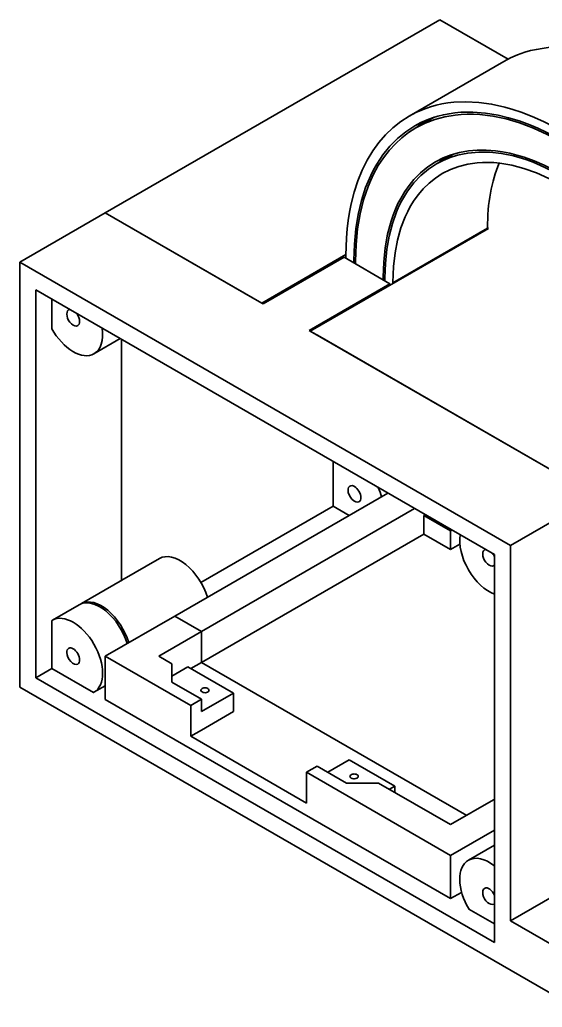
# Model space of a CAD drawing. Extents: x 146 to 1134, y 78 to 926.
# Drawn here: x 754.6 to 823.7, y 795.4 to 926.1 of the extents above; entities that cross this region are included whole.
import ezdxf

# ---------------------------------------------------------------- set-up
doc = ezdxf.new("R2010")
doc.units = 0

msp = doc.modelspace()

# ---------------------------------------------------------------- linework, layer by layer
at = {"color": 7, "lineweight": 35}
for p, q in [((810.19, 926.09), (765.93, 900.53)), ((765.93, 900.53), (786.61, 888.59)), ((765.93, 900.53), (785.38, 889.3)), ((816.59, 898.47), (793.04, 884.88)), ((754.61, 894), (819.52, 856.52)), ((754.61, 894), (754.61, 837.78)), ((756.73, 890.33), (817.4, 855.3)), ((756.73, 890.33), (756.73, 839.01)), ((793.04, 884.88), (830.84, 863.06)), ((768.05, 883.79), (768.05, 853.29)), ((768.05, 883.79), (768.05, 853.29)), ((794.28, 884.16), (830.84, 863.06)), ((803.3, 863.44), (775.12, 847.17)), ((778.58, 851.62), (796.05, 861.7)), ((806.83, 861.4), (778.65, 845.13)), ((808.07, 858.03), (778.65, 841.05)), ((819.52, 806.84), (819.52, 856.52)), ((817.4, 803.98), (817.4, 855.3)), ((813.73, 820.8), (778.65, 841.05)), ((813.73, 820.8), (778.65, 841.05)), ((817.4, 803.98), (756.73, 839.01)), ((828.01, 795.4), (754.61, 837.78)), ((811.6, 809.78), (765.93, 836.15)), ((792.53, 826.5), (811.6, 815.49))]:
    msp.add_line(p, q, dxfattribs=at)
at = {"color": 7, "lineweight": 35, "ltscale": 0.260345}
msp.add_line((810.19, 926.09), (819.21, 920.88), dxfattribs=at)
at = {"color": 7, "lineweight": 35, "ltscale": 0.3613}
msp.add_line((806.11, 913.34), (818.63, 920.56), dxfattribs=at)
at = {"color": 7, "lineweight": 35, "ltscale": 0.069832}
msp.add_line((809.43, 913.18), (807.01, 911.78), dxfattribs=at)
at = {"color": 7, "lineweight": 35, "ltscale": 0.06468}
msp.add_line((809.75, 907.03), (812, 908.32), dxfattribs=at)
at = {"color": 7, "lineweight": 35, "ltscale": 0.326599}
for p, q in [((765.93, 900.53), (754.61, 894)), ((830.84, 863.06), (819.52, 856.52))]:
    msp.add_line(p, q, dxfattribs=at)
at = {"color": 7, "lineweight": 13, "ltscale": 0.3613}
msp.add_line((803.97, 891.31), (816.48, 898.53), dxfattribs=at)
at = {"color": 7, "lineweight": 35, "ltscale": 0.003061}
msp.add_line((816.48, 898.53), (816.48, 898.41), dxfattribs=at)
at = {"color": 7, "lineweight": 35, "ltscale": 0.003063}
msp.add_line((816.48, 898.53), (816.59, 898.47), dxfattribs=at)
at = {"color": 7, "lineweight": 35, "ltscale": 0.3215}
msp.add_line((786.61, 888.59), (797.75, 895.02), dxfattribs=at)
at = {"color": 7, "lineweight": 35, "ltscale": 0.309248}
msp.add_line((797.5, 894.67), (786.79, 888.49), dxfattribs=at)
at = {"color": 7, "lineweight": 35, "ltscale": 0.175378}
msp.add_line((797.5, 894.67), (803.58, 891.16), dxfattribs=at)
at = {"color": 7, "lineweight": 35, "ltscale": 0.009186}
msp.add_line((797.75, 894.9), (797.75, 894.53), dxfattribs=at)
at = {"color": 7, "lineweight": 13, "ltscale": 0.006148}
msp.add_line((798.81, 894.28), (799.02, 894.41), dxfattribs=at)
at = {"color": 7, "lineweight": 35, "ltscale": 0.009183}
msp.add_line((798.81, 894.28), (798.81, 893.92), dxfattribs=at)
at = {"color": 7, "lineweight": 35, "ltscale": 0.009184}
for p, q in [((799.02, 894.16), (799.02, 893.79)), ((802.69, 892.04), (802.69, 891.67)), ((802.91, 891.92), (802.91, 891.55))]:
    msp.add_line(p, q, dxfattribs=at)
at = {"color": 7, "lineweight": 13, "ltscale": 0.006151}
msp.add_line((802.91, 892.16), (802.69, 892.04), dxfattribs=at)
at = {"color": 7, "lineweight": 35, "ltscale": 0.003062}
msp.add_line((803.97, 891.31), (803.97, 891.18), dxfattribs=at)
at = {"color": 7, "lineweight": 35, "ltscale": 0.309247}
msp.add_line((803.58, 891.16), (792.87, 884.98), dxfattribs=at)
at = {"color": 7, "lineweight": 35, "ltscale": 0.005103}
for p, q in [((803.58, 891.16), (803.58, 890.96)), ((786.79, 888.49), (786.61, 888.59)), ((793.04, 884.88), (792.87, 884.98))]:
    msp.add_line(p, q, dxfattribs=at)
at = {"color": 7, "lineweight": 35, "ltscale": 0.097467}
msp.add_line((758.85, 889.1), (758.85, 885.2), dxfattribs=at)
at = {"color": 7, "lineweight": 35, "ltscale": 0.035723}
msp.add_line((785.38, 889.3), (786.61, 888.59), dxfattribs=at)
at = {"color": 7, "lineweight": 35, "ltscale": 0.035721}
msp.add_line((793.04, 884.88), (794.28, 884.16), dxfattribs=at)
at = {"color": 7, "lineweight": 35, "ltscale": 0.099798}
for p, q in [((767.89, 883.89), (764.43, 881.89)), ((817.4, 816.86), (813.95, 814.87))]:
    msp.add_line(p, q, dxfattribs=at)
at = {"color": 7, "lineweight": 35, "ltscale": 0.148083}
msp.add_line((796.05, 867.63), (796.05, 861.7), dxfattribs=at)
at = {"color": 7, "lineweight": 35, "ltscale": 0.061237}
for p, q in [((798.17, 860.48), (796.05, 861.7)), ((756.73, 839.01), (758.85, 840.23))]:
    msp.add_line(p, q, dxfattribs=at)
at = {"color": 7, "lineweight": 35, "ltscale": 0.005195}
for p, q in [((808.07, 860.48), (808.25, 860.58)), ((811.78, 858.54), (811.6, 858.44))]:
    msp.add_line(p, q, dxfattribs=at)
at = {"color": 7, "lineweight": 35, "ltscale": 0.061238}
for p, q in [((808.07, 860.48), (808.07, 858.03)), ((811.6, 858.44), (811.6, 855.99)), ((774.74, 840.86), (774.74, 838.41)), ((782.87, 836.98), (782.87, 834.53))]:
    msp.add_line(p, q, dxfattribs=at)
at = {"color": 7, "lineweight": 35, "ltscale": 0.102062}
for p, q in [((808.07, 860.48), (811.6, 858.44)), ((808.07, 858.03), (811.6, 855.99))]:
    msp.add_line(p, q, dxfattribs=at)
at = {"color": 7, "lineweight": 35, "ltscale": 0.035222}
msp.add_line((812.82, 856.69), (811.6, 855.99), dxfattribs=at)
at = {"color": 7, "lineweight": 35, "ltscale": 0.142896}
msp.add_line((773.08, 854.79), (768.13, 851.93), dxfattribs=at)
at = {"color": 7, "lineweight": 35, "ltscale": 0.035213}
msp.add_line((768.05, 851.89), (768.05, 853.29), dxfattribs=at)
msp.add_line((768.05, 851.89), (768.05, 853.29), dxfattribs=at)
at = {"color": 7, "lineweight": 35, "ltscale": 0.157177}
msp.add_line((768.22, 851.99), (762.78, 848.84), dxfattribs=at)
at = {"color": 7, "lineweight": 35, "ltscale": 0.102052}
msp.add_line((762.47, 848.67), (758.93, 846.63), dxfattribs=at)
at = {"color": 7, "lineweight": 35, "ltscale": 0.000814819}
msp.add_line((762.78, 848.84), (762.78, 848.81), dxfattribs=at)
at = {"color": 7, "lineweight": 35, "ltscale": 0.265361}
msp.add_line((775.12, 847.17), (765.93, 841.86), dxfattribs=at)
at = {"color": 7, "lineweight": 35, "ltscale": 0.102061}
for p, q in [((778.65, 845.13), (775.12, 847.17)), ((778.65, 845.13), (775.12, 847.17)), ((777.22, 835.34), (777.22, 831.26)), ((792.53, 822.42), (792.53, 826.5))]:
    msp.add_line(p, q, dxfattribs=at)
at = {"color": 7, "lineweight": 35, "ltscale": 0.158705}
msp.add_line((758.85, 840.23), (758.85, 846.58), dxfattribs=at)
at = {"color": 7, "lineweight": 35, "ltscale": 0.1633}
for p, q in [((778.65, 845.13), (773, 841.86)), ((811.6, 819.57), (817.26, 822.84))]:
    msp.add_line(p, q, dxfattribs=at)
at = {"color": 7, "lineweight": 35, "ltscale": 0.102063}
msp.add_line((778.65, 841.05), (778.65, 845.13), dxfattribs=at)
msp.add_line((778.65, 841.05), (778.65, 845.13), dxfattribs=at)
at = {"color": 7, "lineweight": 35, "ltscale": 0.325958}
msp.add_line((765.93, 841.86), (777.22, 835.34), dxfattribs=at)
at = {"color": 7, "lineweight": 35, "ltscale": 0.142886}
msp.add_line((765.93, 841.86), (765.93, 836.15), dxfattribs=at)
at = {"color": 7, "lineweight": 35, "ltscale": 0.050391}
msp.add_line((773, 841.86), (774.74, 840.86), dxfattribs=at)
at = {"color": 7, "lineweight": 35, "ltscale": 0.061236}
msp.add_line((776.86, 840.45), (774.74, 839.22), dxfattribs=at)
at = {"color": 7, "lineweight": 35, "ltscale": 0.173506}
msp.add_line((782.87, 836.98), (776.86, 840.45), dxfattribs=at)
at = {"color": 7, "lineweight": 35, "ltscale": 0.040825}
for p, q in [((778.65, 841.05), (777.24, 840.23)), ((778.63, 834.53), (778.63, 836.16)), ((792.53, 826.5), (793.95, 827.32))]:
    msp.add_line(p, q, dxfattribs=at)
at = {"color": 7, "lineweight": 35, "ltscale": 0.158706}
msp.add_line((764.35, 837.06), (758.85, 840.23), dxfattribs=at)
at = {"color": 7, "lineweight": 35, "ltscale": 0.020413}
msp.add_line((774.74, 839.22), (774.74, 838.41), dxfattribs=at)
at = {"color": 7, "lineweight": 35, "ltscale": 0.043079}
msp.add_line((765.93, 837.96), (764.43, 837.1), dxfattribs=at)
at = {"color": 7, "lineweight": 35, "ltscale": 0.112267}
msp.add_line((774.74, 838.41), (778.63, 836.16), dxfattribs=at)
at = {"color": 7, "lineweight": 35, "ltscale": 0.122476}
msp.add_line((778.63, 834.53), (782.87, 836.98), dxfattribs=at)
at = {"color": 7, "lineweight": 35, "ltscale": 0.040824}
for p, q in [((777.22, 835.34), (778.63, 836.16)), ((777.22, 831.26), (778.63, 832.08))]:
    msp.add_line(p, q, dxfattribs=at)
at = {"color": 7, "lineweight": 35, "ltscale": 0.122475}
msp.add_line((778.63, 832.08), (782.87, 834.53), dxfattribs=at)
at = {"color": 7, "lineweight": 35, "ltscale": 0.442189}
msp.add_line((792.53, 822.42), (777.22, 831.26), dxfattribs=at)
at = {"color": 7, "lineweight": 35, "ltscale": 0.112268}
msp.add_line((793.95, 827.32), (797.84, 825.07), dxfattribs=at)
at = {"color": 7, "lineweight": 35, "ltscale": 0.08165}
msp.add_line((798.19, 828.13), (795.36, 826.5), dxfattribs=at)
at = {"color": 7, "lineweight": 35, "ltscale": 0.173505}
msp.add_line((804.2, 824.66), (798.19, 828.13), dxfattribs=at)
at = {"color": 7, "lineweight": 35, "ltscale": 0.106067}
msp.add_line((797.84, 825.07), (802.08, 825.07), dxfattribs=at)
at = {"color": 7, "lineweight": 35, "ltscale": 0.274927}
msp.add_line((802.08, 825.07), (811.6, 819.57), dxfattribs=at)
at = {"color": 7, "lineweight": 35, "ltscale": 0.020412}
for p, q in [((803.5, 824.26), (804.2, 824.66)), ((804.2, 824.66), (804.2, 823.85))]:
    msp.add_line(p, q, dxfattribs=at)
at = {"color": 7, "lineweight": 35, "ltscale": 0.004082}
msp.add_line((817.26, 822.84), (817.4, 822.92), dxfattribs=at)
at = {"color": 7, "lineweight": 35, "ltscale": 0.004083}
msp.add_line((817.4, 822.76), (817.26, 822.84), dxfattribs=at)
msp.add_line((817.4, 822.76), (817.26, 822.84), dxfattribs=at)
at = {"color": 7, "lineweight": 35, "ltscale": 0.167382}
msp.add_line((817.4, 818.84), (811.6, 815.49), dxfattribs=at)
at = {"color": 7, "lineweight": 35, "ltscale": 0.142885}
msp.add_line((811.6, 809.78), (811.6, 815.49), dxfattribs=at)
at = {"color": 7, "lineweight": 35, "ltscale": 0.244949}
for p in [(828.01, 811.73), (828.01, 801.94)]:
    msp.add_line(p, (819.52, 806.84), dxfattribs=at)
at = {"color": 7, "lineweight": 35, "ltscale": 0.041953}
msp.add_line((813.06, 810.61), (811.6, 809.78), dxfattribs=at)
at = {"color": 7, "lineweight": 35, "ltscale": 0.097468}
msp.add_line((814.03, 808.38), (817.4, 806.43), dxfattribs=at)
at = {"color": 7, "lineweight": 35}
for points in [[(818.63, 920.56), (819.53, 921.04), (820.46, 921.45), (821.43, 921.79), (822.18, 922), (822.95, 922.17), (823.73, 922.3), (824.52, 922.4), (826.15, 922.47), (827.82, 922.38), (829.53, 922.15), (831.26, 921.76), (832.35, 921.45), (833.44, 921.09), (834.91, 920.51), (836.39, 919.85), (837.87, 919.09), (838.78, 918.58)], [(806.11, 913.34), (807.01, 913.81), (807.95, 914.22), (808.92, 914.56), (809.67, 914.77), (810.43, 914.94), (811.21, 915.08), (812.01, 915.17), (813.63, 915.24), (815.31, 915.16), (817.01, 914.92), (818.75, 914.54), (819.83, 914.23), (820.92, 913.86), (822.4, 913.29), (823.87, 912.62), (825.35, 911.87), (826.26, 911.36)], [(806.86, 912.04), (807.67, 912.47), (808.5, 912.84), (809.2, 913.1), (809.91, 913.32), (810.65, 913.51), (811.4, 913.66), (812.16, 913.76), (812.94, 913.84), (814.54, 913.86), (816.2, 913.74), (817.89, 913.46), (819.27, 913.13), (820.67, 912.7), (822.08, 912.18), (823.15, 911.73), (824.22, 911.22), (826.26, 910.13)], [(807.01, 911.78), (808.22, 912.39), (809.49, 912.89), (810.82, 913.25), (812.21, 913.48), (813, 913.56), (813.8, 913.59), (814.63, 913.59), (815.48, 913.54), (817.19, 913.33), (818.95, 912.96), (820.73, 912.43), (822.55, 911.74), (824.38, 910.9), (826.26, 909.89)], [(797.75, 894.9), (797.82, 897.25), (797.92, 898.41), (798.05, 899.54), (798.23, 900.64), (798.44, 901.71), (798.83, 903.27), (799.32, 904.76), (799.89, 906.18), (800.56, 907.51), (801.29, 908.73), (802.1, 909.85), (802.99, 910.88), (803.96, 911.8), (805, 912.62), (806.11, 913.34)], [(798.81, 894.28), (798.87, 896.38), (799.06, 898.4), (799.37, 900.33), (799.8, 902.16), (800.35, 903.88), (801.03, 905.48), (801.41, 906.24), (801.82, 906.96), (802.65, 908.22), (803.57, 909.36), (804.59, 910.38), (805.68, 911.27), (806.86, 912.04)], [(799.02, 894.16), (799.09, 896.33), (799.29, 898.41), (799.62, 900.39), (800.09, 902.26), (800.37, 903.16), (800.69, 904.03), (801.03, 904.85), (801.4, 905.64), (802.03, 906.78), (802.72, 907.83), (803.47, 908.8), (804.29, 909.69), (805.14, 910.47), (806.05, 911.17), (807.01, 911.78)], [(809.6, 907.29), (810.61, 907.8), (811.68, 908.22), (812.79, 908.53), (813.95, 908.74), (815.11, 908.84), (816.3, 908.85), (817.52, 908.76), (818.46, 908.62), (819.41, 908.43), (820.37, 908.19), (821.34, 907.9), (822.64, 907.42), (823.97, 906.85), (825.3, 906.19), (826.26, 905.65)], [(809.75, 907.03), (810.63, 907.48), (811.55, 907.86), (812.5, 908.16), (813.18, 908.32), (813.87, 908.44), (815.31, 908.57), (816.8, 908.55), (818.34, 908.38), (819.92, 908.06), (821.54, 907.58), (822.51, 907.22), (823.5, 906.81), (824.88, 906.16), (826.26, 905.4)], [(802.69, 892.04), (802.76, 894.03), (802.95, 895.92), (803.27, 897.72), (803.72, 899.42), (804, 900.23), (804.31, 901.02), (804.64, 901.75), (805, 902.44), (805.53, 903.34), (806.11, 904.17), (806.74, 904.94), (807.62, 905.83), (808.58, 906.62), (809.6, 907.29)], [(802.91, 891.92), (802.97, 893.85), (803.15, 895.71), (803.46, 897.47), (803.9, 899.13), (804.45, 900.67), (804.77, 901.4), (805.12, 902.1), (805.5, 902.76), (805.9, 903.4), (806.74, 904.49), (807.66, 905.46), (808.67, 906.31), (809.75, 907.03)], [(826.26, 904.18), (824.6, 905.07), (822.94, 905.81), (821.3, 906.4), (819.69, 906.83), (818.11, 907.1), (817.33, 907.18), (816.56, 907.21), (815.83, 907.21), (815.11, 907.16), (813.87, 906.98), (812.69, 906.68), (811.57, 906.27), (810.5, 905.73)], [(810.5, 905.73), (809.6, 905.14), (808.76, 904.47), (807.97, 903.7), (807.36, 902.98), (806.79, 902.21), (806.27, 901.37), (805.92, 900.71), (805.59, 900.01), (805.02, 898.53), (804.57, 896.93), (804.25, 895.23), (804.05, 893.44), (803.99, 892.38), (803.97, 891.31)]]:
    msp.add_lwpolyline(points, dxfattribs=at)
for centre, radius, start, end in [((816.06, 901.89), 13.39, 126.274, 132.191), ((817.89, 898.73), 11.56, 127.3024, 133.1384)]:
    msp.add_arc(centre, radius, start, end, dxfattribs=at)
for centre, major_axis, ratio, start_param, end_param in [((844.85, 880.22), (22.49, -32.36), 0.534624, 3.463401, 3.79737), ((761.68, 886.65), (-0.6, 1.04), 0.57735, 6.283185, 9.424778), ((761.68, 886.65), (-0.6, 1.04), 0.57735, 6.0836, 6.283185), ((761.68, 886.65), (-0.6, 1.04), 0.57735, 3.926991, 4.91214), ((761.68, 886.65), (-0.6, 1.04), 0.57735, 3.141593, 3.926991), ((761.68, 886.65), (-2.75, 4.76), 0.57735, 1.541855, 3.141593), ((761.68, 886.65), (-2.75, 4.76), 0.57735, 3.141593, 4.109826), ((798.88, 863.34), (-0.6, 1.04), 0.57735, 6.283185, 7.068583), ((798.88, 863.34), (-0.6, 1.04), 0.57735, 0.785398, 3.141593), ((798.88, 863.34), (-0.6, 1.04), 0.57735, 3.141593, 6.283185), ((798.88, 863.34), (-2.75, 4.76), 0.57735, 4.316334, 4.560223), ((816.7, 854.89), (-2.75, 4.76), 0.57735, 0.602563, 2.53903), ((775.83, 850.03), (-2.75, 4.76), 0.57735, 4.316334, 6.283068), ((816.7, 854.89), (-0.6, 1.04), 0.57735, 6.283185, 9.424778), ((816.7, 854.89), (-0.6, 1.04), 0.57735, 6.0836, 6.283185), ((816.7, 854.89), (-0.6, 1.04), 0.57735, 4.512633, 4.91214), ((816.7, 854.89), (-0.6, 1.04), 0.57735, 3.141593, 3.341184), ((770.88, 847.17), (-2.75, 4.76), 0.57735, 6.283184, 6.312127), ((770.88, 847.17), (-2.75, 4.76), 0.57735, 6.248032, 6.283184), ((765.22, 843.9), (-2.75, 4.76), 0.57735, 4.316325, 6.283185), ((765.43, 844.03), (-2.75, 4.76), 0.57735, 4.31642, 6.248032), ((761.68, 841.86), (-2.75, 4.76), 0.57735, 3.14171, 6.283068), ((761.68, 841.86), (-2.75, 4.76), 0.57735, 6.283068, 6.312127), ((761.68, 841.86), (-0.6, 1.04), 0.57735, 3.141593, 6.283185), ((761.68, 841.86), (-0.6, 1.04), 0.57735, 6.283185, 7.068583), ((761.68, 841.86), (-0.6, 1.04), 0.57735, 0.785398, 3.141593), ((761.68, 841.86), (-2.75, 4.76), 0.57735, 3.112651, 3.14171), ((779.11, 837.35), (0.55, 0), 0.57735, 0, 3.141593), ((779.11, 837.35), (0.55, 0), 0.57735, 3.141593, 3.926991), ((779.11, 837.35), (0.55, 0), 0.57735, 3.926991, 6.283185), ((798.84, 825.96), (0.55, 0), 0.57735, 0, 3.141593), ((798.84, 825.96), (0.55, 0), 0.57735, 3.141593, 3.926991), ((798.84, 825.96), (0.55, 0), 0.57735, 3.926991, 6.283185), ((816.7, 810.1), (-2.75, 4.76), 0.57735, 0, 1.599738), ((816.7, 810.1), (-2.75, 4.76), 0.57735, 5.314952, 6.283185), ((816.7, 810.1), (-0.6, 1.04), 0.57735, 6.283185, 9.424778), ((816.7, 810.1), (-0.6, 1.04), 0.57735, 4.512633, 6.283185), ((816.7, 810.1), (-0.6, 1.04), 0.57735, 3.141593, 3.341184)]:
    msp.add_ellipse(centre, major_axis=major_axis, ratio=ratio, start_param=start_param, end_param=end_param, dxfattribs=at)

doc.saveas('drawing.dxf')
